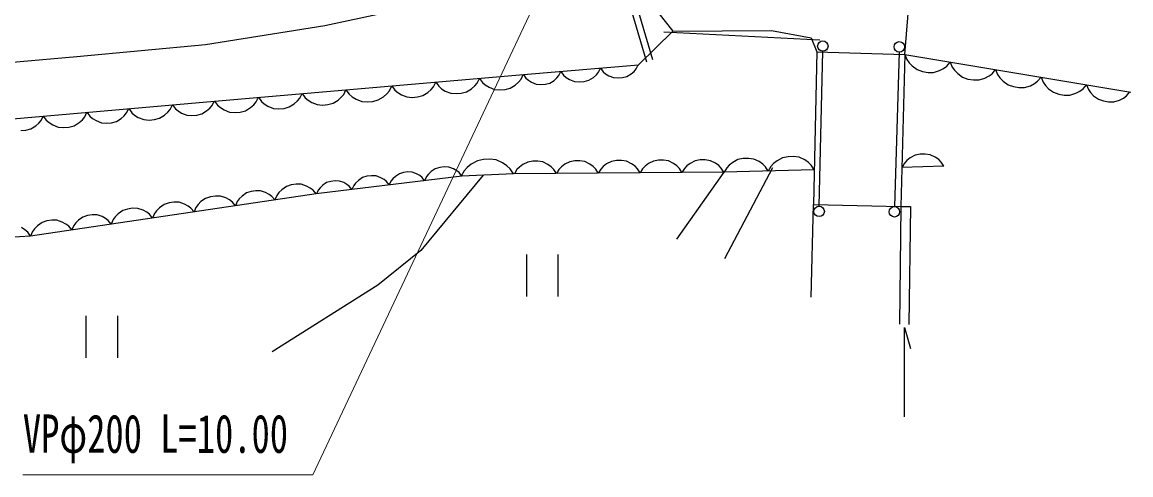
# Model space of a CAD drawing. Units: millimetres, scale not verified. Extents: x 40000 to 680000, y 20000 to 380000.
# Drawn here: x 366419 to 419396, y 233438 to 255067 of the extents above; entities that cross this region are included whole.
import ezdxf
from ezdxf.enums import TextEntityAlignment as Align

# ---------------------------------------------------------------- set-up
doc = ezdxf.new("R2010")
doc.units = ezdxf.units.MM
doc.header["$LTSCALE"] = 1000
doc.layers.add('M-BGD', color=7, linetype='Continuous', lineweight=25)
doc.layers.add('M-STR-HTXT', color=7, linetype='Continuous', lineweight=13)
doc.styles.add('ＭＳ ゴシック', font='')
doc.styles.get('ＭＳ ゴシック').set_extended_font_data('MS Gothic')

msp = doc.modelspace()

# ---------------------------------------------------------------- linework, layer by layer
at = {"layer": 'M-BGD'}
for p, q in [((392610, 265604), (396252, 253173)), ((392898, 265689), (396533, 253281)), ((408596, 253523), (408934, 257783)), ((395337, 257410), (397509, 254632)), ((380885, 254902), (386165, 256038)), ((375173, 254003), (380885, 254902)), ((395866, 253024), (397509, 254632)), ((397073, 254610), (404534, 254217)), ((397509, 254632), (402224, 254665)), ((402224, 254665), (404123, 254316)), ((404123, 254316), (404393, 253649)), ((369038, 253422), (375173, 254003)), ((357794, 252460), (369038, 253422)), ((404393, 253649), (404227, 246353)), ((404393, 253649), (408596, 253523)), ((404506, 246276), (404674, 253674)), ((408325, 253637), (408107, 246256)), ((408596, 253523), (408412, 246257)), ((408596, 253523), (419396, 251725)), ((408596, 253523), (408691, 253284)), ((408691, 253284), (408799, 253132)), ((390370, 252560), (395866, 253024)), ((392071, 252523), (392164, 252711)), ((392164, 252711), (392293, 252531)), ((393960, 252672), (394057, 252871)), ((394057, 252871), (394180, 252701)), ((394180, 252701), (394297, 252602)), ((395526, 252598), (395660, 252718)), ((395660, 252718), (395759, 252834)), ((395759, 252834), (395851, 253023)), ((408799, 253132), (408951, 252973)), ((408951, 252973), (409190, 252800)), ((409190, 252800), (409443, 252713)), ((409443, 252713), (409704, 252669)), ((409971, 252669), (410253, 252756)), ((410253, 252756), (410449, 252858)), ((410449, 252858), (410601, 252966)), ((410601, 252966), (410767, 253162)), ((410767, 253162), (410861, 252923)), ((410861, 252923), (410970, 252771)), ((410970, 252771), (411122, 252612)), ((412771, 252605), (412937, 252800)), ((412937, 252800), (413032, 252561)), ((375615, 251299), (390370, 252560)), ((386070, 251982), (386178, 252202)), ((386178, 252202), (386322, 252003)), ((388163, 252160), (388271, 252380)), ((388271, 252380), (388414, 252182)), ((388414, 252182), (388551, 252067)), ((389984, 252063), (390141, 252203)), ((390141, 252203), (390256, 252339)), ((390256, 252339), (390364, 252559)), ((390370, 252560), (390493, 252389)), ((390493, 252389), (390609, 252291)), ((390609, 252291), (390762, 252195)), ((390762, 252195), (390986, 252106)), ((391632, 252160), (391838, 252286)), ((391838, 252286), (391973, 252406)), ((391973, 252406), (392071, 252523)), ((392293, 252531), (392417, 252427)), ((392417, 252427), (392578, 252327)), ((392578, 252327), (392815, 252232)), ((392815, 252232), (393045, 252213)), ((393045, 252213), (393272, 252233)), ((393272, 252233), (393496, 252290)), ((393496, 252290), (393714, 252423)), ((393714, 252423), (393856, 252549)), ((393856, 252549), (393960, 252672)), ((394297, 252602), (394450, 252507)), ((394450, 252507), (394674, 252417)), ((394674, 252417), (394892, 252400)), ((394892, 252400), (395107, 252418)), ((395107, 252418), (395320, 252472)), ((395320, 252472), (395526, 252598)), ((409704, 252669), (409971, 252669)), ((411122, 252612), (411360, 252438)), ((411360, 252438), (411614, 252351)), ((411614, 252351), (411874, 252308)), ((411874, 252308), (412142, 252308)), ((412142, 252308), (412424, 252395)), ((412424, 252395), (412619, 252496)), ((412619, 252496), (412771, 252605)), ((413032, 252561), (413140, 252409)), ((413140, 252409), (413292, 252250)), ((413292, 252250), (413531, 252077)), ((414790, 252135), (414942, 252243)), ((414942, 252243), (415108, 252439)), ((415108, 252439), (415202, 252200)), ((415202, 252200), (415311, 252048)), ((379693, 251437), (379800, 251657)), ((379800, 251657), (379944, 251458)), ((381785, 251616), (381893, 251836)), ((381893, 251836), (382043, 251628)), ((383688, 251503), (383852, 251650)), ((383852, 251650), (383973, 251792)), ((383973, 251792), (384085, 252023)), ((384085, 252023), (384229, 251824)), ((384229, 251824), (384365, 251709)), ((384365, 251709), (384543, 251598)), ((385558, 251558), (385799, 251705)), ((385799, 251705), (385956, 251845)), ((385956, 251845), (386070, 251982)), ((386322, 252003), (386458, 251888)), ((386458, 251888), (386636, 251777)), ((386636, 251777), (386898, 251673)), ((386898, 251673), (387153, 251652)), ((387153, 251652), (387404, 251674)), ((387404, 251674), (387651, 251737)), ((387651, 251737), (387892, 251884)), ((387892, 251884), (388048, 252024)), ((388048, 252024), (388163, 252160)), ((388551, 252067), (388729, 251956)), ((388729, 251956), (388991, 251852)), ((388991, 251852), (389245, 251831)), ((389245, 251831), (389496, 251853)), ((389496, 251853), (389744, 251916)), ((389744, 251916), (389984, 252063)), ((390986, 252106), (391205, 252088)), ((391205, 252088), (391420, 252106)), ((391420, 252106), (391632, 252160)), ((413531, 252077), (413784, 251990)), ((413784, 251990), (414045, 251947)), ((414045, 251947), (414312, 251947)), ((414312, 251947), (414594, 252033)), ((414594, 252033), (414790, 252135)), ((415311, 252048), (415463, 251889)), ((415463, 251889), (415701, 251715)), ((415701, 251715), (415955, 251629)), ((416483, 251585), (416765, 251672)), ((416765, 251672), (416960, 251773)), ((416960, 251773), (417112, 251882)), ((417112, 251882), (417278, 252077)), ((417278, 252077), (417368, 251849)), ((417368, 251849), (417472, 251704)), ((417472, 251704), (417617, 251552)), ((419191, 251546), (419350, 251732)), ((359254, 249864), (375615, 251299)), ((373494, 250902), (373601, 251123)), ((373601, 251123), (373738, 250934)), ((375492, 251088), (375594, 251298)), ((375615, 251299), (375758, 251101)), ((377328, 250982), (377485, 251122)), ((377485, 251122), (377600, 251258)), ((377600, 251258), (377707, 251478)), ((377707, 251478), (377851, 251280)), ((377851, 251280), (377987, 251165)), ((377987, 251165), (378165, 251053)), ((379181, 251014), (379421, 251161)), ((379421, 251161), (379578, 251301)), ((379578, 251301), (379693, 251437)), ((379944, 251458), (380080, 251343)), ((380080, 251343), (380258, 251232)), ((380258, 251232), (380520, 251128)), ((380520, 251128), (380775, 251108)), ((380775, 251108), (381026, 251129)), ((381026, 251129), (381273, 251192)), ((381273, 251192), (381514, 251339)), ((381514, 251339), (381670, 251479)), ((381670, 251479), (381785, 251616)), ((382043, 251628), (382186, 251507)), ((382186, 251507), (382373, 251391)), ((382373, 251391), (382647, 251282)), ((382647, 251282), (382914, 251260)), ((382914, 251260), (383177, 251283)), ((383177, 251283), (383436, 251349)), ((383436, 251349), (383688, 251503)), ((384543, 251598), (384805, 251494)), ((384805, 251494), (385060, 251474)), ((385060, 251474), (385311, 251495)), ((385311, 251495), (385558, 251558)), ((415955, 251629), (416215, 251585)), ((416215, 251585), (416483, 251585)), ((417617, 251552), (417845, 251387)), ((417845, 251387), (418087, 251304)), ((418087, 251304), (418335, 251263)), ((418335, 251263), (418591, 251263)), ((418591, 251263), (418860, 251345)), ((418860, 251345), (419046, 251442)), ((419046, 251442), (419191, 251546)), ((369409, 250544), (369516, 250764)), ((369516, 250764), (369653, 250576)), ((371149, 250466), (371298, 250599)), ((371298, 250599), (371407, 250729)), ((371407, 250729), (371509, 250939)), ((371509, 250939), (371653, 250741)), ((371653, 250741), (371789, 250626)), ((371789, 250626), (371968, 250516)), ((372983, 250478), (373223, 250626)), ((373223, 250626), (373379, 250766)), ((373379, 250766), (373494, 250902)), ((373738, 250934), (373868, 250825)), ((373868, 250825), (374038, 250719)), ((374038, 250719), (374288, 250621)), ((374288, 250621), (374530, 250602)), ((374530, 250602), (374769, 250623)), ((374769, 250623), (375005, 250684)), ((375005, 250684), (375234, 250824)), ((375234, 250824), (375383, 250958)), ((375383, 250958), (375492, 251088)), ((375758, 251101), (375894, 250986)), ((375894, 250986), (376073, 250875)), ((376073, 250875), (376334, 250771)), ((376334, 250771), (376589, 250750)), ((376589, 250750), (376840, 250772)), ((376840, 250772), (377088, 250835)), ((377088, 250835), (377328, 250982)), ((378165, 251053), (378427, 250949)), ((378427, 250949), (378682, 250929)), ((378682, 250929), (378933, 250950)), ((378933, 250950), (379181, 251014)), ((366835, 249967), (367064, 250107)), ((367064, 250107), (367213, 250241)), ((367213, 250241), (367322, 250371)), ((367322, 250371), (367424, 250581)), ((367424, 250581), (367568, 250383)), ((367568, 250383), (367704, 250268)), ((367704, 250268), (367883, 250157)), ((367883, 250157), (368145, 250054)), ((368145, 250054), (368399, 250034)), ((368399, 250034), (368651, 250056)), ((368651, 250056), (368898, 250120)), ((368898, 250120), (369138, 250267)), ((369138, 250267), (369294, 250407)), ((369294, 250407), (369409, 250544)), ((369653, 250576), (369783, 250466)), ((369783, 250466), (369953, 250361)), ((369953, 250361), (370203, 250262)), ((370203, 250262), (370445, 250243)), ((370445, 250243), (370684, 250264)), ((370684, 250264), (370920, 250325)), ((370920, 250325), (371149, 250466)), ((371968, 250516), (372230, 250412)), ((372230, 250412), (372484, 250392)), ((372484, 250392), (372736, 250414)), ((372736, 250414), (372983, 250478)), ((366360, 249885), (366599, 249906)), ((366599, 249906), (366835, 249967)), ((388467, 248507), (388169, 248444)), ((388766, 248520), (388467, 248507)), ((389068, 248483), (388766, 248520)), ((389375, 248346), (389068, 248483)), ((396822, 248470), (396583, 248429)), ((397062, 248472), (396822, 248470)), ((397303, 248434), (397062, 248472)), ((398823, 248485), (398583, 248443)), ((399063, 248487), (398823, 248485)), ((399303, 248449), (399063, 248487)), ((400621, 248500), (400373, 248368)), ((400872, 248549), (400621, 248500)), ((401124, 248556), (400872, 248549)), ((401377, 248521), (401124, 248556)), ((401632, 248402), (401377, 248521)), ((402752, 248588), (402492, 248448)), ((403015, 248639), (402752, 248588)), ((403279, 248646), (403015, 248639)), ((403544, 248610), (403279, 248646)), ((403811, 248485), (403544, 248610)), ((403991, 248358), (403811, 248485)), ((408853, 248581), (408696, 248456)), ((409089, 248707), (408853, 248581)), ((409328, 248754), (409089, 248707)), ((409568, 248761), (409328, 248754)), ((409809, 248727), (409568, 248761)), ((410053, 248614), (409809, 248727)), ((410216, 248498), (410053, 248614)), ((410339, 248382), (410216, 248498)), ((386160, 248063), (385959, 247930)), ((386370, 248125), (386160, 248063)), ((386585, 248151), (386370, 248125)), ((386803, 248142), (386585, 248151)), ((387031, 248060), (386803, 248142)), ((387187, 247971), (387031, 248060)), ((387307, 247877), (387187, 247971)), ((387539, 247966), (387400, 247709)), ((387683, 248122), (387539, 247966)), ((387876, 248281), (387683, 248122)), ((388169, 248444), (387876, 248281)), ((389581, 248205), (389375, 248346)), ((389738, 248062), (389581, 248205)), ((389898, 247819), (389738, 248062)), ((390064, 248020), (389946, 247819)), ((390184, 248141), (390064, 248020)), ((390343, 248262), (390184, 248141)), ((390582, 248384), (390343, 248262)), ((390822, 248426), (390582, 248384)), ((391062, 248428), (390822, 248426)), ((391302, 248389), (391062, 248428)), ((391543, 248271), (391302, 248389)), ((391704, 248152), (391543, 248271)), ((391825, 248033), (391704, 248152)), ((391946, 247834), (391825, 248033)), ((392065, 248035), (391946, 247834)), ((392184, 248156), (392065, 248035)), ((392343, 248277), (392184, 248156)), ((392582, 248399), (392343, 248277)), ((392822, 248441), (392582, 248399)), ((393062, 248442), (392822, 248441)), ((393302, 248404), (393062, 248442)), ((393543, 248286), (393302, 248404)), ((393704, 248167), (393543, 248286)), ((393825, 248048), (393704, 248167)), ((393946, 247849), (393825, 248048)), ((394065, 248050), (393946, 247849)), ((394184, 248171), (394065, 248050)), ((394343, 248292), (394184, 248171)), ((394582, 248414), (394343, 248292)), ((394822, 248456), (394582, 248414)), ((395062, 248457), (394822, 248456)), ((395302, 248419), (395062, 248457)), ((395543, 248301), (395302, 248419)), ((395704, 248182), (395543, 248301)), ((395825, 248063), (395704, 248182)), ((395947, 247864), (395825, 248063)), ((396065, 248065), (395947, 247864)), ((396184, 248186), (396065, 248065)), ((396344, 248307), (396184, 248186)), ((396583, 248429), (396344, 248307)), ((397544, 248316), (397303, 248434)), ((397705, 248197), (397544, 248316)), ((397826, 248078), (397705, 248197)), ((397947, 247879), (397826, 248078)), ((398066, 248080), (397947, 247879)), ((398185, 248200), (398066, 248080)), ((398344, 248322), (398185, 248200)), ((398583, 248443), (398344, 248322)), ((399544, 248331), (399303, 248449)), ((399705, 248212), (399544, 248331)), ((399826, 248093), (399705, 248212)), ((399947, 247893), (399826, 248093)), ((404265, 248013), (399947, 247893)), ((400086, 248107), (399966, 247894)), ((402278, 248104), (399976, 243762)), ((400208, 248237), (400086, 248107)), ((400373, 248368), (400208, 248237)), ((401804, 248281), (401632, 248402)), ((401933, 248159), (401804, 248281)), ((402065, 247952), (401933, 248159)), ((402191, 248176), (402065, 247952)), ((402319, 248311), (402191, 248176)), ((402492, 248448), (402319, 248311)), ((404127, 248230), (403991, 248358)), ((404265, 248013), (404127, 248230)), ((410465, 248185), (408460, 248130)), ((408580, 248333), (408465, 248130)), ((408696, 248456), (408580, 248333)), ((410465, 248185), (410339, 248382)), ((387436, 247711), (380470, 246861)), ((381167, 247460), (380969, 247402)), ((381370, 247485), (381167, 247460)), ((381577, 247476), (381370, 247485)), ((381791, 247399), (381577, 247476)), ((382484, 247506), (382354, 247381)), ((382685, 247639), (382484, 247506)), ((382895, 247701), (382685, 247639)), ((383110, 247727), (382895, 247701)), ((383329, 247718), (383110, 247727)), ((383556, 247637), (383329, 247718)), ((383712, 247547), (383556, 247637)), ((383832, 247453), (383712, 247547)), ((383961, 247287), (383832, 247453)), ((384042, 247468), (383961, 247287)), ((384131, 247582), (384042, 247468)), ((384254, 247700), (384131, 247582)), ((384444, 247826), (384254, 247700)), ((384642, 247884), (384444, 247826)), ((384845, 247909), (384642, 247884)), ((385051, 247900), (384845, 247909)), ((385266, 247823), (385051, 247900)), ((385414, 247738), (385266, 247823)), ((385527, 247649), (385414, 247738)), ((388454, 247755), (385471, 244157)), ((385649, 247493), (385527, 247649)), ((385735, 247685), (385649, 247493)), ((385829, 247805), (385735, 247685)), ((385959, 247930), (385829, 247805)), ((387436, 247711), (387307, 247877)), ((389898, 247819), (387436, 247711)), ((399947, 247893), (389898, 247819)), ((399947, 247893), (397693, 244698)), ((377135, 246907), (376926, 246761)), ((377355, 246978), (377135, 246907)), ((377581, 247012), (377355, 246978)), ((377812, 247007), (377581, 247012)), ((378054, 246928), (377812, 247007)), ((378221, 246837), (378054, 246928)), ((378682, 246921), (378581, 246785)), ((378823, 247063), (378682, 246921)), ((379043, 247217), (378823, 247063)), ((379274, 247292), (379043, 247217)), ((379512, 247327), (379274, 247292)), ((379755, 247322), (379512, 247327)), ((380010, 247238), (379755, 247322)), ((380186, 247143), (380010, 247238)), ((380322, 247042), (380186, 247143)), ((380470, 246861), (380322, 247042)), ((380567, 247045), (380487, 246863)), ((380656, 247158), (380567, 247045)), ((380779, 247276), (380656, 247158)), ((380969, 247402), (380779, 247276)), ((381939, 247315), (381791, 247399)), ((382052, 247226), (381939, 247315)), ((382174, 247069), (382052, 247226)), ((382260, 247261), (382174, 247069)), ((382354, 247381), (382260, 247261)), ((380470, 246861), (366814, 244848)), ((373205, 246356), (372985, 246202)), ((373437, 246431), (373205, 246356)), ((373674, 246466), (373437, 246431)), ((373917, 246461), (373674, 246466)), ((374172, 246378), (373917, 246461)), ((374348, 246282), (374172, 246378)), ((374823, 246352), (374722, 246216)), ((374964, 246494), (374823, 246352)), ((375184, 246648), (374964, 246494)), ((375416, 246723), (375184, 246648)), ((375653, 246758), (375416, 246723)), ((375896, 246753), (375653, 246758)), ((376151, 246669), (375896, 246753)), ((376327, 246574), (376151, 246669)), ((376463, 246473), (376327, 246574)), ((376611, 246292), (376463, 246473)), ((376696, 246497), (376611, 246292)), ((376793, 246626), (376696, 246497)), ((376926, 246761), (376793, 246626)), ((378351, 246741), (378221, 246837)), ((378491, 246570), (378351, 246741)), ((378581, 246785), (378491, 246570)), ((404120, 241926), (404227, 246353)), ((404227, 246353), (408412, 246257)), ((369538, 245826), (369318, 245755)), ((369764, 245859), (369538, 245826)), ((369995, 245855), (369764, 245859)), ((370237, 245775), (369995, 245855)), ((371006, 245911), (370865, 245769)), ((371226, 246064), (371006, 245911)), ((371458, 246139), (371226, 246064)), ((371695, 246174), (371458, 246139)), ((371938, 246169), (371695, 246174)), ((372193, 246086), (371938, 246169)), ((372369, 245990), (372193, 246086)), ((372505, 245889), (372369, 245990)), ((372653, 245709), (372505, 245889)), ((372743, 245924), (372653, 245709)), ((372844, 246060), (372743, 245924)), ((372985, 246202), (372844, 246060)), ((374484, 246181), (374348, 246282)), ((374632, 246001), (374484, 246181)), ((374722, 246216), (374632, 246001)), ((408412, 246257), (408343, 240631)), ((408412, 246257), (408862, 246252)), ((408862, 246252), (408793, 240625)), ((367147, 245342), (367006, 245199)), ((367367, 245495), (367147, 245342)), ((367599, 245570), (367367, 245495)), ((367836, 245605), (367599, 245570)), ((368079, 245600), (367836, 245605)), ((368334, 245517), (368079, 245600)), ((368510, 245421), (368334, 245517)), ((368647, 245320), (368510, 245421)), ((368794, 245140), (368647, 245320)), ((368880, 245344), (368794, 245140)), ((368976, 245474), (368880, 245344)), ((369109, 245609), (368976, 245474)), ((369318, 245755), (369109, 245609)), ((370405, 245684), (370237, 245775)), ((370534, 245588), (370405, 245684)), ((370674, 245417), (370534, 245588)), ((370764, 245632), (370674, 245417)), ((370865, 245769), (370764, 245632)), ((366814, 244848), (358900, 244341)), ((366554, 245152), (366387, 245261)), ((366682, 245040), (366554, 245152)), ((366814, 244848), (366682, 245040)), ((366905, 245063), (366816, 244848)), ((367006, 245199), (366905, 245063)), ((385471, 244157), (383413, 242498)), ((390515, 243960), (390515, 241960)), ((392035, 241960), (392035, 243960)), ((383413, 242498), (378369, 239313)), ((369467, 241036), (369467, 239036)), ((370987, 239036), (370988, 241036)), ((408582, 236209), (408583, 240475)), ((408583, 240475), (408863, 239475))]:
    msp.add_line(p, q, dxfattribs=at)
for centre in [(404679, 253924), (408333, 253887), (404501, 246026), (408100, 246006)]:
    msp.add_circle(centre, 250, dxfattribs=at)
at = {"layer": 'M-STR-HTXT'}
for p, q in [((391466, 257161), (380313, 233438)), ((380313, 233438), (366451, 233440))]:
    msp.add_line(p, q, dxfattribs=at)

# ---------------------------------------------------------------- texts
at = {"layer": 'M-STR-HTXT', "style": 'ＭＳ ゴシック', "width": 0.7}
msp.add_text('VPφ200 L=10.00', height=1833, rotation=359.993, dxfattribs=at).set_placement((366451, 233940), align=Align.BOTTOM_LEFT)

doc.saveas('drawing.dxf')
